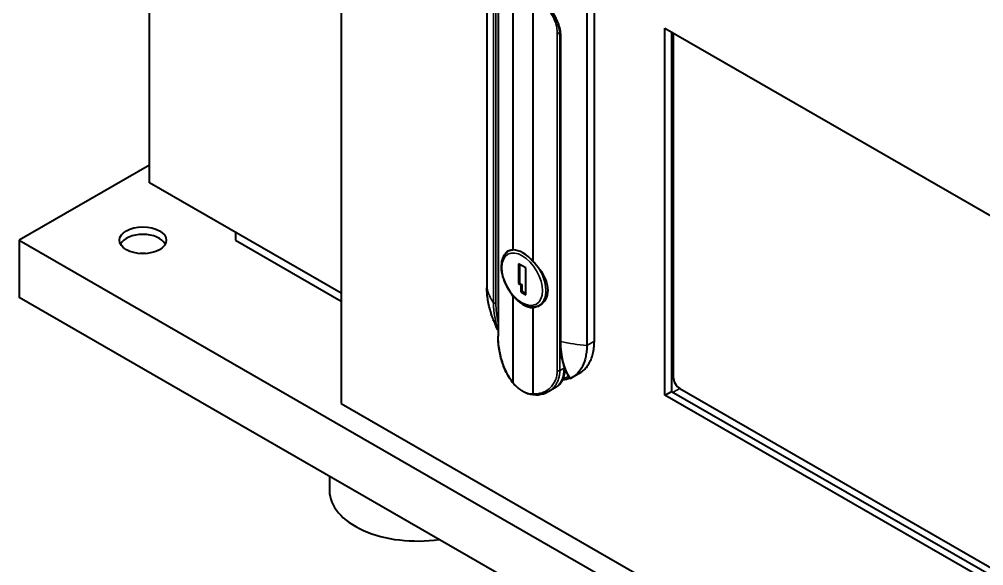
# Model space of a CAD drawing. Header units: millimetres. Extents: x 0 to 3364, y 0 to 2376.
# Drawn here: x 2883 to 2986.2, y 1959.2 to 2017.7 of the extents above; entities that cross this region are included whole.
import ezdxf

# ---------------------------------------------------------------- set-up
doc = ezdxf.new("R2010")
doc.units = ezdxf.units.MM
doc.header["$LTSCALE"] = 4
doc.layers.add('가시적인 것(ISO)', color=3, linetype='Continuous', lineweight=40, true_color=0x00ff00)
doc.layers.add('가시적인 좁은 것(ISO)', color=3, linetype='Continuous', lineweight=35, true_color=0x00ff00)

msp = doc.modelspace()

# ---------------------------------------------------------------- linework, layer by layer
at = {"layer": '가시적인 것(ISO)'}
for p, q in [((2896.9745, 2000.2081), (2896.9745, 2114.6647)), ((2917.4806, 2057.528), (2917.4806, 1976.5908)), ((2933.07, 2024.68), (2933.07, 1988.9721)), ((2935.8691, 2021.7139), (2935.8691, 1993.0189)), ((2934.2671, 2019.9019), (2934.2671, 1983.7868)), ((2938.0067, 2020.4829), (2938.0067, 1991.788)), ((2943.7738, 2018.5161), (2943.7738, 1982.8082)), ((2944.576, 1983.2701), (2944.576, 2018.9781)), ((2940.5696, 2016.6421), (2940.5693, 2016.642)), ((2952.1288, 1977.4857), (2952.1288, 2016.7279)), ((2952.1288, 2016.7279), (3024.6073, 1974.9904)), ((2940.8873, 2016.0014), (2940.8873, 1983.3009)), ((2952.8359, 2016.3207), (2952.8359, 1977.8929)), ((2953.0127, 2016.2189), (2953.0127, 1979.4214)), ((2896.9745, 2002.0778), (2883.0445, 1994.056)), ((2917.4806, 1988.3995), (2896.9745, 2000.2081)), ((2906.1669, 1994.9146), (2906.1669, 1994.056)), ((2883.0445, 1994.056), (2883.0445, 1987.9244)), ((2883.0445, 1994.056), (3072.337, 1885.0497)), ((2906.1669, 1994.056), (2917.4806, 1987.5409)), ((2935.6096, 1993.0084), (2935.3701, 1992.8705)), ((2936.4637, 1991.542), (2936.4637, 1989.4163)), ((2937.2415, 1991.094), (2936.4637, 1991.542)), ((2936.5697, 1991.4809), (2936.5697, 1989.4774)), ((2937.2415, 1988.2326), (2937.2415, 1991.094)), ((2936.4637, 1989.4163), (2936.5697, 1989.4774)), ((2936.4637, 1989.4163), (2936.7112, 1989.2738)), ((2936.5697, 1989.4774), (2936.8172, 1989.3349)), ((2936.7112, 1989.2738), (2936.8172, 1989.3349)), ((2936.7112, 1989.2738), (2936.7112, 1988.538)), ((2936.7112, 1988.538), (2936.8172, 1988.5991)), ((2936.7112, 1988.538), (2937.2415, 1988.2326)), ((2936.8172, 1989.3349), (2936.8172, 1988.5991)), ((2936.8172, 1988.5991), (2937.2415, 1988.3548)), ((3072.337, 1878.9181), (2883.0445, 1987.9244)), ((2935.8691, 1988.0849), (2935.8691, 1978.868)), ((2938.0067, 1986.8539), (2938.0067, 1977.6371)), ((2939.037, 1987.3083), (2938.6887, 1987.1077)), ((2943.0031, 1979.8433), (2942.2008, 1979.3813)), ((2940.3763, 1978.2609), (2939.6332, 1977.833)), ((2953.7198, 1978.1967), (3024.6073, 1937.3753)), ((2952.1288, 1977.4857), (2952.8359, 1977.8929)), ((3024.6073, 1935.7481), (2952.1288, 1977.4857)), ((2952.8359, 1977.8929), (3024.6073, 1936.5625)), ((2917.4806, 1976.5908), (3041.9314, 1904.9243)), ((2916.2373, 1968.8099), (2916.2373, 1967.2853))]:
    msp.add_line(p, q, dxfattribs=at)
for centre, major_axis, ratio, start_param, end_param in [((2940.8967, 2020.0128), (-2.308, 4.008), 0.57809312, 2.26495407, 2.26499048), ((2896.2674, 1993.2385), (2.5, 0), 0.5758617, 0.2878994, 2.85369326), ((2896.2674, 1993.2385), (-2.5, 0), 0.5758617, 3.42949205, 5.99528591), ((2896.2674, 1991.1946), (-2.5, 0), 0.5758617, 4.60084541, 4.82393255), ((2936.9379, 1989.9364), (-1.6842, 2.9247), 0.57809312, 5.03536147, 5.96408024), ((2936.9379, 1989.9364), (1.6842, -2.9247), 0.57809312, 5.03536147, 5.96408024), ((2941.0373, 1983.3014), (-0.15, -0.0007), 0.57879861, 6.28063362, 6.28318529), ((2953.7198, 1979.0142), (-0.499, 0.8666), 0.57809312, 0.78733187, 2.3581282), ((2925.6123, 1967.2853), (-9.375, 0), 0.5758617, 0, 1.82401392)]:
    msp.add_ellipse(centre, major_axis=major_axis, ratio=ratio, start_param=start_param, end_param=end_param, dxfattribs=at)
msp.add_ellipse((2896.2674, 1994.056), major_axis=(-2.5, 0), ratio=0.5758617, dxfattribs=at)
for points, knots in [([(2940.8873, 2016.0014), (2940.8873, 2016.3868), (2940.8138, 2016.7947), (2940.5382, 2017.598), (2940.3339, 2018.0028), (2939.8779, 2018.713), (2939.6367, 2019.0294), (2939.376, 2019.33)], [0, 0, 0, 0, 0.287414279, 0.287414279, 0.574648314, 0.574648314, 0.814308401, 0.814308401, 0.814308401, 0.814308401]), ([(2935.3701, 1992.8705), (2935.1914, 1992.7676), (2935.0388, 1992.6209), (2934.7942, 1992.2531), (2934.7065, 1992.0279), (2934.6017, 1991.511), (2934.5914, 1991.2146), (2934.6532, 1990.5897), (2934.7269, 1990.2607), (2934.9486, 1989.607), (2935.0963, 1989.2824), (2935.4503, 1988.6683), (2935.6565, 1988.3787), (2936.1087, 1987.8614), (2936.3547, 1987.6339), (2936.8664, 1987.2644), (2937.1321, 1987.1226), (2937.6571, 1986.9476), (2937.9173, 1986.9127), (2938.3507, 1986.9596), (2938.5296, 1987.0161), (2938.6887, 1987.1077)], [2.35426078, 2.35426078, 2.35426078, 2.35426078, 2.63413377, 2.63413377, 2.93472866, 2.93472866, 3.2623857, 3.2623857, 3.59512676, 3.59512676, 3.92588606, 3.92588606, 4.2556663, 4.2556663, 4.58642944, 4.58642944, 4.9191665, 4.9191665, 5.24664163, 5.24664163, 5.49585344, 5.49585344, 5.49585344, 5.49585344]), ([(2935.0483, 1992.6075), (2935.1299, 1992.7446), (2935.2311, 1992.8475), (2935.4868, 1992.9962), (2935.6635, 1993.0343), (2935.8691, 1993.0189)], [0.33894025, 0.33894025, 0.33894025, 0.33894025, 0.511214098, 0.511214098, 0.721518367, 0.721518367, 0.721518367, 0.721518367]), ([(2938.0067, 1991.788), (2938.2681, 1991.5343), (2938.5145, 1991.2527), (2938.9726, 1990.6285), (2939.1993, 1990.2386), (2939.5049, 1989.4543), (2939.5827, 1989.0592), (2939.5827, 1988.3626), (2939.5049, 1988.0172), (2939.1993, 1987.4429), (2938.9726, 1987.2145), (2938.5145, 1986.9489), (2938.2681, 1986.8707), (2938.0067, 1986.8539)], [1.32315626, 1.32315626, 1.32315626, 1.32315626, 1.53346053, 1.53346053, 1.78906758, 1.78906758, 2.04467463, 2.04467463, 2.30028168, 2.30028168, 2.55588873, 2.55588873, 2.766193, 2.766193, 2.766193, 2.766193]), ([(2933.5434, 1986.2019), (2933.541, 1986.2094), (2933.5386, 1986.2169), (2933.3856, 1986.7003), (2933.2701, 1987.1727), (2933.1527, 1987.8649), (2933.1228, 1988.0924), (2933.0822, 1988.5392), (2933.0713, 1988.7584), (2933.07, 1988.9721)], [-0.630689013, -0.630689013, -0.630689013, -0.630689013, -0.625761455, -0.625761455, -0.312628502, -0.312628502, -0.156249301, -0.156249301, -0.000001, -0.000001, -0.000001, -0.000001]), ([(2934.2671, 1984.4188), (2934.2168, 1984.5197), (2934.1685, 1984.6201), (2934.043, 1984.8895), (2933.9694, 1985.0576), (2933.8318, 1985.3906), (2933.7679, 1985.5554), (2933.6491, 1985.8815), (2933.5942, 1986.0427), (2933.5434, 1986.2019)], [1.149791976, 1.149791976, 1.149791976, 1.149791976, 1.169367958, 1.169367958, 1.202514554, 1.202514554, 1.23566115, 1.23566115, 1.268807746, 1.268807746, 1.268807746, 1.268807746]), ([(2936.2402, 1978.4048), (2935.9283, 1978.6994), (2935.6464, 1979.0605), (2935.1666, 1979.8576), (2934.9631, 1980.3036), (2934.6325, 1981.2368), (2934.5042, 1981.7372), (2934.3313, 1982.6909), (2934.2824, 1983.157), (2934.2681, 1983.6485), (2934.2671, 1983.7182), (2934.2671, 1983.7868)], [0, 0, 0, 0, 0.28980759, 0.28980759, 0.58165271, 0.58165271, 0.88456609, 0.88456609, 1.17976361, 1.17976361, 1.2294737, 1.2294737, 1.2294737, 1.2294737]), ([(2940.8873, 1983.3007), (2940.8888, 1982.979), (2940.9046, 1982.6653), (2940.965, 1982.0572), (2941.0097, 1981.7628), (2941.1275, 1981.1964), (2941.2006, 1980.9244), (2941.375, 1980.4056), (2941.4762, 1980.1588), (2941.7057, 1979.6934), (2941.8342, 1979.4746), (2941.9756, 1979.2712)], [0.00509329, 0.00509329, 0.00509329, 0.00509329, 0.108308193, 0.108308193, 0.211523097, 0.211523097, 0.314738, 0.314738, 0.417952903, 0.417952903, 0.521167806, 0.521167806, 0.521167806, 0.521167806]), ([(2943.7738, 1982.8082), (2943.7724, 1982.596), (2943.7616, 1982.3893), (2943.7209, 1981.9893), (2943.691, 1981.796), (2943.5735, 1981.239), (2943.458, 1980.8995), (2943.1565, 1980.2948), (2942.9714, 1980.0314), (2942.5381, 1979.5907), (2942.2912, 1979.4147), (2942.0181, 1979.2857)], [-1.25078986, -1.25078986, -1.25078986, -1.25078986, -1.09468686, -1.09468686, -0.93845387, -0.93845387, -0.62561404, -0.62561404, -0.31282474, -0.31282474, -0.00000088, -0.00000088, -0.00000088, -0.00000088]), ([(2943.0031, 1979.8433), (2943.085, 1979.8905), (2943.3113, 1980.0383), (2943.6456, 1980.3413), (2943.9759, 1980.7845), (2944.2378, 1981.3054), (2944.4288, 1981.8975), (2944.5462, 1982.5531), (2944.5745, 1983.0264), (2944.576, 1983.2701)], [0.42857124, 0.42857124, 0.42857124, 0.42857124, 0.476159821, 0.564281851, 0.651679545, 0.738720967, 0.825869401, 0.912962467, 1, 1, 1, 1]), ([(2940.3763, 1978.2609), (2940.5241, 1978.346), (2940.6601, 1978.4514), (2940.9014, 1978.6952), (2941.0067, 1978.8333), (2941.1849, 1979.1339), (2941.2579, 1979.2963), (2941.3732, 1979.6392), (2941.4156, 1979.8198), (2941.4528, 1980.0695), (2941.4605, 1980.1323), (2941.4666, 1980.1959)], [5.495853435, 5.495853435, 5.495853435, 5.495853435, 5.65331981, 5.65331981, 5.810786184, 5.810786184, 5.968252558, 5.968252558, 6.125718933, 6.125718933, 6.177870122, 6.177870122, 6.177870122, 6.177870122]), ([(2941.9756, 1979.2712), (2941.9763, 1979.2702), (2941.9791, 1979.2703), (2941.9913, 1979.2738), (2942.003, 1979.2786), (2942.0181, 1979.2857)], [0.0422548624, 0.0422548624, 0.0422548624, 0.0422548624, 0.0538959094, 0.0538959094, 0.0712183108, 0.0712183108, 0.0712183108, 0.0712183108]), ([(2939.6332, 1977.833), (2939.3137, 1977.649), (2938.9495, 1977.5338), (2938.2145, 1977.4709), (2937.835, 1977.5176), (2937.3841, 1977.6711), (2937.2965, 1977.7056), (2937.21, 1977.7445)], [0.000007301, 0.000007301, 0.000007301, 0.000007301, 0.295384007, 0.295384007, 0.58144724, 0.58144724, 0.650962667, 0.650962667, 0.650962667, 0.650962667])]:
    msp.add_open_spline(points, degree=3, knots=knots, dxfattribs=at)
for points in [[(2935.8691, 1988.0849), (2935.8065, 1988.1719), (2935.7465, 1988.2623), (2935.6895, 1988.355)], [(2941.9632, 1979.2891), (2941.7143, 1979.1973), (2941.4475, 1979.1403), (2941.1697, 1979.1183)], [(2938.0067, 1977.6371), (2938.0067, 1977.6305), (2938.0029, 1977.6202), (2937.9925, 1977.6091), (2937.98, 1977.6009), (2937.9653, 1977.5943), (2937.9485, 1977.5888), (2937.9292, 1977.5843), (2937.9074, 1977.5808), (2937.8827, 1977.5784), (2937.8554, 1977.5772), (2937.8253, 1977.5773), (2937.7918, 1977.5788), (2937.7552, 1977.582), (2937.7156, 1977.587), (2937.6732, 1977.5938), (2937.628, 1977.6026), (2937.5803, 1977.6136), (2937.5302, 1977.6267), (2937.4779, 1977.642), (2937.4236, 1977.6596), (2937.3675, 1977.6796), (2937.3098, 1977.7018), (2937.2507, 1977.7263), (2937.1905, 1977.753), (2937.1294, 1977.7819), (2937.0678, 1977.8129), (2937.0057, 1977.8458), (2936.9436, 1977.8805), (2936.8816, 1977.917), (2936.8193, 1977.9553), (2936.7573, 1977.9952), (2936.6958, 1978.0367), (2936.635, 1978.0794), (2936.5753, 1978.1231), (2936.5169, 1978.1677), (2936.46, 1978.2127), (2936.4048, 1978.2581), (2936.3517, 1978.3035), (2936.3007, 1978.3487), (2936.2522, 1978.3933), (2936.2062, 1978.4371), (2936.163, 1978.4798), (2936.1228, 1978.521), (2936.0856, 1978.5606), (2936.0516, 1978.5981), (2936.0211, 1978.6331), (2935.9935, 1978.6661), (2935.9686, 1978.6971), (2935.9466, 1978.726), (2935.9273, 1978.7527), (2935.9105, 1978.7776), (2935.8958, 1978.8012), (2935.8833, 1978.8238), (2935.873, 1978.8468), (2935.8691, 1978.8615), (2935.8691, 1978.868)], [(2940.4284, 1979.1394), (2940.4284, 1979.1394), (2940.4284, 1979.1394), (2940.4284, 1979.1394)]]:
    msp.add_open_spline(points, degree=3, dxfattribs=at)
at = {"layer": '가시적인 좁은 것(ISO)'}
for p, q in [((2933.7909, 1987.362), (2933.7909, 2020.0627)), ((2934.037, 1987.332), (2934.037, 2020.0327)), ((2934.2896, 2019.8423), (2934.2896, 1983.7271)), ((2940.6007, 1980.093), (2940.6014, 2016.2077)), ((2940.8811, 1980.1219), (2940.881, 2016.1995)), ((2940.9634, 2016.2846), (2940.9634, 2016.2846)), ((2940.9834, 2015.9208), (2940.9834, 1983.2202)), ((2943.7738, 1982.8082), (2944.576, 1983.2701)), ((2940.8811, 1980.1219), (2941.3387, 1980.3856)), ((2941.3387, 1980.5194), (2941.3387, 1980.3856)), ((2953.0127, 1979.4214), (2952.8359, 1979.3196)), ((2953.0141, 1977.7903), (2953.7198, 1978.1967))]:
    msp.add_line(p, q, dxfattribs=at)
for centre, major_axis, ratio, start_param, end_param in [((2941.0373, 2016.0014), (-0.15, 0), 0.5758617, 0, 1.20282043), ((2937.0294, 1989.9891), (-1.6593, 2.8814), 0.57809312, 6.02403274, 6.28318531), ((2937.0294, 1989.9891), (1.6593, -2.8814), 0.57809312, 0, 1.66665889), ((2945.4961, 1989.9894), (-12.5449, -0.0344), 0.57746173, 0.13614675, 0.36639131), ((2941.8835, 1992.0699), (5.7113, 9.9179), 0.57809312, 2.35935407, 2.69904596), ((2933.9309, 1987.3931), (-0.15, 0), 0.5758617, 0.36797589, 2.35620047), ((2942.0326, 1991.9841), (5.6429, 9.799), 0.57809312, 2.35941577, 2.59482405), ((2934.5171, 1983.7868), (-0.25, 0), 0.57586171, 0, 0.42744712), ((2941.0373, 1983.3014), (-0.15, -0.0007), 0.57879861, 0, 1.20027067), ((2949.076, 1987.9281), (-5.7113, -9.9179), 0.57809312, 5.50094673, 6.00710891), ((2945.4961, 1989.9894), (-12.5449, -0.0301), 0.57769152, 1.20143678, 1.43168134), ((2938.0683, 1982.2688), (2.308, -4.0079), 0.57809312, 0, 0.78733187), ((2940.9851, 1980.5892), (-0.5, 0), 0.5758617, 2.35619449, 2.47767009)]:
    msp.add_ellipse(centre, major_axis=major_axis, ratio=ratio, start_param=start_param, end_param=end_param, dxfattribs=at)
msp.add_ellipse((2936.8526, 1989.8873), major_axis=(1.5345, -2.6647), ratio=0.57809312, dxfattribs=at)
for points, knots in [([(2938.0067, 2020.4829), (2938.1771, 2020.3419), (2938.3455, 2020.1961), (2938.511, 2020.0416), (2938.6764, 2019.8871), (2938.8389, 2019.724), (2938.9951, 2019.5552), (2939.1513, 2019.3863), (2939.3012, 2019.2116), (2939.442, 2019.0323), (2939.5828, 2018.8529), (2939.7144, 2018.6688), (2939.8345, 2018.4818), (2939.9545, 2018.2948), (2940.063, 2018.1048), (2940.1581, 2017.9137), (2940.2532, 2017.7225), (2940.3351, 2017.5301), (2940.4011, 2017.3379), (2940.4671, 2017.1457), (2940.5172, 2016.9538), (2940.5503, 2016.7652), (2940.5834, 2016.5766), (2940.5996, 2016.3914), (2940.6014, 2016.2077)], [0, 0, 0, 0, 0.125, 0.125, 0.125, 0.25, 0.25, 0.25, 0.375, 0.375, 0.375, 0.5, 0.5, 0.5, 0.625, 0.625, 0.625, 0.75, 0.75, 0.75, 0.875, 0.875, 0.875, 1, 1, 1, 1]), ([(2939.4167, 2019.3527), (2939.6261, 2019.1133), (2939.8124, 2018.8773), (2939.9777, 2018.6435), (2940.1429, 2018.4097), (2940.2872, 2018.1782), (2940.4092, 2017.9541), (2940.5312, 2017.73), (2940.6309, 2017.5132), (2940.7136, 2017.2961), (2940.7962, 2017.0791), (2940.8618, 2016.8618), (2940.9085, 2016.6335), (2940.9553, 2016.4052), (2940.9834, 2016.1659), (2940.9834, 2015.9208)], [0, 0, 0, 0, 0.2, 0.2, 0.2, 0.4, 0.4, 0.4, 0.6, 0.6, 0.6, 0.8, 0.8, 0.8, 1, 1, 1, 1]), ([(2940.6014, 2016.2077), (2940.6321, 2016.1997), (2940.6649, 2016.1955), (2940.6984, 2016.195), (2940.7318, 2016.1946), (2940.7658, 2016.1981), (2940.7971, 2016.2054), (2940.8274, 2016.2123), (2940.8551, 2016.2227), (2940.8785, 2016.2358)], [0.000000025, 0.000000025, 0.000000025, 0.000000025, 0.333333333, 0.333333333, 0.333333333, 0.666666667, 0.666666667, 0.666666667, 0.988544315, 0.988544315, 0.988544315, 0.988544315]), ([(2934.2896, 1983.7271), (2934.2896, 1983.521), (2934.2992, 1983.3047), (2934.319, 1983.0765), (2934.3389, 1982.8484), (2934.3689, 1982.6083), (2934.41, 1982.3613), (2934.4512, 1982.1143), (2934.5035, 1981.8603), (2934.5674, 1981.6059), (2934.6312, 1981.3515), (2934.7066, 1981.0967), (2934.7932, 1980.8479), (2934.8797, 1980.5991), (2934.9774, 1980.3565), (2935.0861, 1980.1236), (2935.1948, 1979.8907), (2935.3146, 1979.6676), (2935.4449, 1979.4578), (2935.5751, 1979.2479), (2935.7158, 1979.0512), (2935.8691, 1978.868)], [0, 0, 0, 0, 0.142857143, 0.142857143, 0.142857143, 0.285714286, 0.285714286, 0.285714286, 0.428571429, 0.428571429, 0.428571429, 0.571428571, 0.571428571, 0.571428571, 0.714285714, 0.714285714, 0.714285714, 0.857142857, 0.857142857, 0.857142857, 0.999998233, 0.999998233, 0.999998233, 0.999998233]), ([(2939.6332, 1977.833), (2939.6859, 1977.8633), (2939.7373, 1977.8956), (2939.7873, 1977.9297), (2939.821, 1977.9527), (2939.854, 1977.9764), (2939.8863, 1978.001), (2940.0194, 1978.1022), (2940.1414, 1978.2169), (2940.2504, 1978.3427), (2940.279, 1978.3757), (2940.3067, 1978.4094), (2940.3334, 1978.4438), (2940.4336, 1978.5728), (2940.5211, 1978.7119), (2940.5948, 1978.8594), (2940.616, 1978.9016), (2940.636, 1978.9445), (2940.6548, 1978.988), (2940.7194, 1979.1372), (2940.7707, 1979.294), (2940.8081, 1979.4577), (2940.8197, 1979.5085), (2940.8299, 1979.56), (2940.8388, 1979.6121), (2940.8668, 1979.7767), (2940.881, 1979.9473), (2940.881, 1980.1219)], [0.747602058, 0.747602058, 0.747602058, 0.747602058, 0.764705882, 0.764705882, 0.764705882, 0.776206304, 0.776206304, 0.776206304, 0.823529412, 0.823529412, 0.823529412, 0.835927199, 0.835927199, 0.835927199, 0.882352941, 0.882352941, 0.882352941, 0.895644827, 0.895644827, 0.895644827, 0.941176471, 0.941176471, 0.941176471, 0.955320752, 0.955320752, 0.955320752, 0.999998922, 0.999998922, 0.999998922, 0.999998922]), ([(2940.6007, 1980.093), (2940.6313, 1980.0849), (2940.6648, 1980.0805), (2940.6985, 1980.08), (2940.7322, 1980.0795), (2940.766, 1980.0829), (2940.7973, 1980.0901), (2940.8285, 1980.0973), (2940.8572, 1980.1083), (2940.8811, 1980.1219)], [0, 0, 0, 0, 0.33333333, 0.33333333, 0.33333333, 0.66666667, 0.66666667, 0.66666667, 1, 1, 1, 1]), ([(2941.2534, 1979.301), (2941.3856, 1979.3246), (2941.5174, 1979.3581), (2941.6484, 1979.4034), (2941.7123, 1979.4254), (2941.776, 1979.4503), (2941.8394, 1979.4782)], [0.753152627, 0.753152627, 0.753152627, 0.753152627, 0.908671017, 0.908671017, 0.908671017, 0.984577917, 0.984577917, 0.984577917, 0.984577917])]:
    msp.add_open_spline(points, degree=3, knots=knots, dxfattribs=at)
for points in [[(2940.7407, 2017.2231), (2940.7407, 2017.2232), (2940.7406, 2017.2233), (2940.7406, 2017.2234)], [(2938.0067, 1977.6371), (2938.1768, 1977.6227), (2938.5115, 1977.6263), (2938.9933, 1977.736), (2939.4386, 1977.9391), (2939.832, 1978.2315), (2940.1599, 1978.6038), (2940.409, 1979.0447), (2940.5659, 1979.5442), (2940.6019, 1979.9046), (2940.6007, 1980.093)], [(2940.4735, 1979.2657), (2940.4735, 1979.2657), (2940.4735, 1979.2657), (2940.4735, 1979.2657)]]:
    msp.add_open_spline(points, degree=3, dxfattribs=at)

doc.saveas('drawing.dxf')
